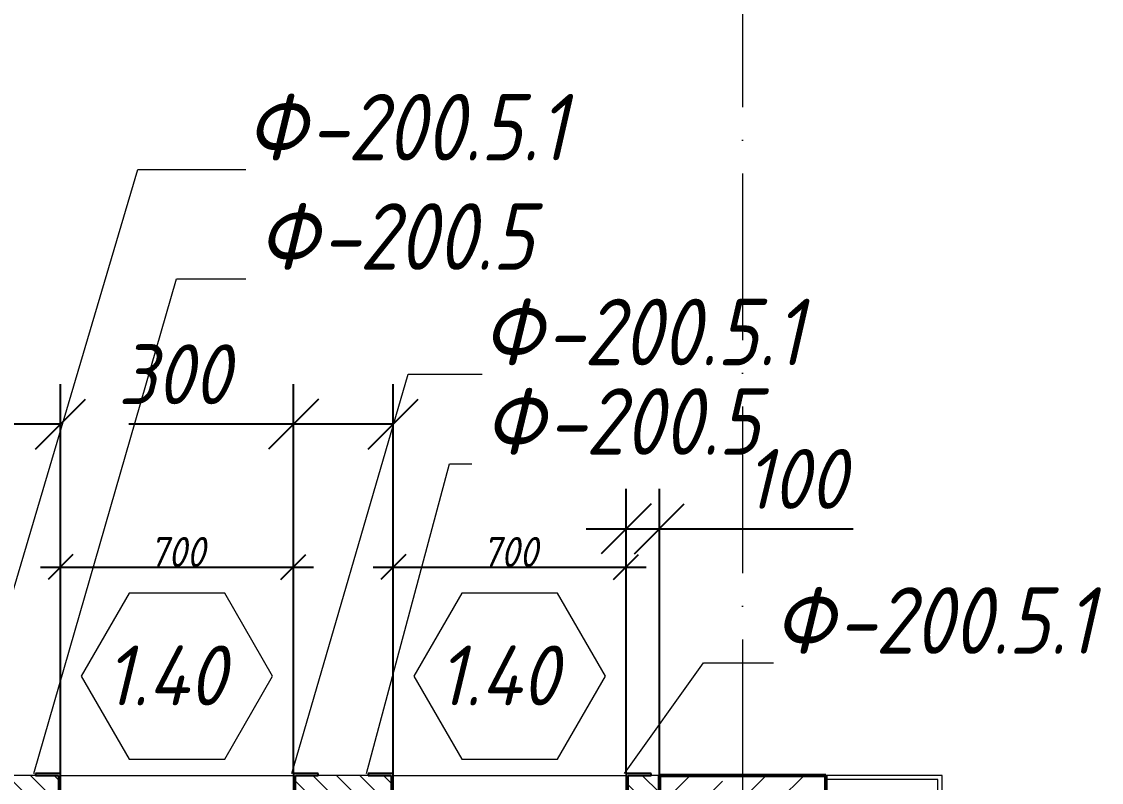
# Model space of a CAD drawing. Header units: millimetres. Extents: x -401725 to 250493, y 305116 to 802890.
# Drawn here: x -122668 to -119422, y 607876 to 610162 of the extents above; entities that cross this region are included whole.
import ezdxf

# ---------------------------------------------------------------- set-up
doc = ezdxf.new("R2010")
doc.units = ezdxf.units.MM
doc.linetypes.add('50_200_ШТРИХ_1Т_ш5_п1_п1_', pattern=[700, 500, -100, 0, -100])
for name, color, linetype, lineweight in [('A-____-____-DIMS', 7, 'Continuous', 9), ('A-DOOR-____-IDEN', 7, 'Continuous', 9), ('A-GENM-____-IDEN', 7, 'Continuous', 9), ('A-GENM-____-MCUT', 7, 'Continuous', 25), ('A-GENM-____-OTLN-1', 7, 'Continuous', 25), ('S-COLS-____-MCUT', 7, 'Continuous', 50), ('S-COLS-____-OTLN', 7, 'Continuous', 9), ('S-GRID-____-OTLN-1', 7, '50_200_ШТРИХ_1Т_ш5_п1_п1_', 9)]:
    doc.layers.add(name, color=color, linetype=linetype, lineweight=lineweight)
for name, color, linetype, lineweight, true_color in [('A-WALL-____-MCUT-12', 7, 'Continuous', 9, 0x000000), ('A-WALL-____-MCUT-4', 7, 'Continuous', 13, 0x000000), ('A-WALL-____-PATT-3', 9, 'Continuous', 9, 0x808080), ('A-WALL-FNSH-MCUT-5', 7, 'Continuous', 9, 0x000000), ('I-WALL-____-OTLN-1', 7, 'Continuous', 9, 0x000000)]:
    doc.layers.add(name, color=color, linetype=linetype, lineweight=lineweight, true_color=true_color)
doc.styles.add('ISOCPEUR_I_10', font='isocpeui.ttf', dxfattribs={"width": 0.9, "height": 180})
doc.styles.add('ISOCPEUR_I_14', font='isocpeui.ttf', dxfattribs={"width": 0.9, "height": 180})
doc.styles.add('ISOCPEUR_I_2', font='isocpeui.ttf', dxfattribs={"width": 0.85, "height": 2.3})
doc.styles.add('ISOCPEUR_I_7', font='isocpeui.ttf', dxfattribs={"width": 0.9, "height": 90})
doc.dimstyles.new('ISO-1_8_0_9К_СРЕДНИЙ_Кладочные_2', dxfattribs={"dimscale": 304.8, "dimtxt": 89.638306, "dimasz": 0.246063, "dimexe": 0.19685, "dimexo": 0, "dimgap": 0, "dimtad": 1, "dimdec": 3, "dimrnd": 0.001, "dimdsep": 46, "dimtxsty": 'ISOCPEUR_I_7', "dimblk1": 'OBLIQUE', "dimblk2": 'OBLIQUE', "dimsah": 1, "dimcen": 0.09, "dimdle": 0.19685, "dimazin": 0, "dimtfac": 1, "dimtdec": 4, "dimtix": 1, "dimtmove": 1, "dimatfit": 3, "dimfxl": 1, "dimtvp": 1, "dimtolj": 1, "dimtzin": 0, "dimarcsym": 2})
doc.dimstyles.new('ISO-1_8_0_9К_СРЕДНИЙ_Кладочные_3', dxfattribs={"dimscale": 304.8, "dimtxt": 179.276612, "dimasz": 0.492126, "dimexe": 0.393701, "dimexo": 0, "dimgap": 0, "dimtad": 1, "dimdec": 3, "dimrnd": 0.001, "dimdsep": 46, "dimtxsty": 'ISOCPEUR_I_10', "dimblk1": 'OBLIQUE', "dimblk2": 'OBLIQUE', "dimsah": 1, "dimcen": 0.09, "dimdle": 0.393701, "dimazin": 0, "dimtfac": 1, "dimtdec": 4, "dimtix": 1, "dimtmove": 0, "dimatfit": 3, "dimfxl": 1, "dimtvp": 1, "dimtolj": 1, "dimtzin": 0, "dimarcsym": 2})

# ---------------------------------------------------------------- blocks, each defined once
blk = doc.blocks.new('BSC_Колонна _Прямоугольная - 500х500-V32-АР1_Кладочный план 1 этажа в осях 1-64_Ю-ЯЯ')
at = {"layer": 'S-COLS-____-OTLN'}
h = blk.add_hatch(dxfattribs=at)
h.set_pattern_fill('FP_31', color=256, style=0, pattern_type=2)
h.set_pattern_definition([(45, (-54500, -62931.04), (-114.04925, 114.04925), []), (45, (-54385.95, -62931.04), (-114.04925, 114.04925), [201.613, -40.323, 3.353, -36.97])])
h.paths.add_polyline_path([(-250, -250), (250, -250), (250, 250), (-250, 250), (-250, -55.4)], flags=0)
at = {"layer": 'S-COLS-____-MCUT'}
for p, q in [((250, 250), (-250, 250)), ((-250, 250), (-250, -250)), ((250, -250), (250, 250)), ((-250, -250), (250, -250))]:
    blk.add_line(p, q, dxfattribs=at)
blk = doc.blocks.new('Фахверк_СКБ_Уголок - 200_4010-27904266-АР1_Кладочный план 1 этажа в осях 1-64_Ю-ЯЯ')
at = {"layer": 'A-GENM-____-MCUT'}
for p, q in [((125, 156), (50, 156)), ((50, 156), (50, 150)), ((50, 150), (119, 150)), ((119, 150), (119, 81)), ((125, 81), (125, 156)), ((119, 81), (125, 81)), ((125, 19), (119, 19)), ((119, 19), (119, -50)), ((125, -56), (125, 19)), ((119, -50), (50, -50)), ((50, -50), (50, -56)), ((50, -56), (125, -56))]:
    blk.add_line(p, q, dxfattribs=at)
blk = doc.blocks.new('Фахверк_СКБ_Уголок - 200_4010_1-27904659-АР1_Кладочный план 1 этажа в осях 1-64_Ю-ЯЯ')
at = {"layer": 'A-GENM-____-MCUT'}
for p, q in [((125, 156), (50, 156)), ((50, 156), (50, 150)), ((50, 150), (119, 150)), ((119, 150), (119, 81)), ((125, 81), (125, 156)), ((119, 81), (125, 81)), ((125, 19), (119, 19)), ((119, 19), (119, -50)), ((125, -56), (125, 19)), ((119, -50), (50, -50)), ((50, -50), (50, -56)), ((50, -56), (125, -56))]:
    blk.add_line(p, q, dxfattribs=at)
blk = doc.blocks.new('_Oblique')
at = {"color": 0, "linetype": 'ByBlock', "lineweight": -2}
blk.add_line((-0.5, -0.5), (0.5, 0.5), dxfattribs=at)
blk = doc.blocks.new('*D12292')
at = {"layer": 'A-____-____-DIMS', "color": 0, "lineweight": -2, "transparency": 16777216}
for p, q in [((-122850.7, 607903.6), (-122850.7, 609072.7)), ((-122550.7, 607903.6), (-122550.7, 609072.7)), ((-122850.7, 608952.7), (-123344.9, 608952.7)), ((-122550.7, 608952.7), (-122970.7, 608952.7))]:
    blk.add_line(p, q, dxfattribs=at)
at = {"layer": 'Defpoints', "color": 0, "transparency": 16777216}
for p in [(-122550.7, 608952.7), (-122850.7, 607903.6), (-122550.7, 607903.6)]:
    blk.add_point(p, dxfattribs=at)
at = {"layer": 'A-____-____-DIMS', "color": 0, "lineweight": -2, "transparency": 16777216, "xscale": 150, "yscale": 150, "zscale": 150, "rotation": 180}
blk.add_blockref('_Oblique', (-122850.7, 608952.7), dxfattribs=at)
at = {"layer": 'A-____-____-DIMS', "color": 0, "lineweight": -2, "transparency": 16777216, "xscale": 150, "yscale": 150, "zscale": 150}
blk.add_blockref('_Oblique', (-122550.7, 608952.7), dxfattribs=at)
at = {"layer": 'A-____-____-DIMS', "color": 0, "transparency": 16777216, "insert": (-123377.6, 609192.7), "char_height": 180, "width": 409.578, "attachment_point": 1, "line_spacing_factor": 1.149209, "style": 'ISOCPEUR_I_10'}
blk.add_mtext('\\A1;300', dxfattribs=at)
blk = doc.blocks.new('*D12293')
at = {"layer": 'A-____-____-DIMS', "color": 0, "lineweight": -2, "transparency": 16777216}
for p, q in [((-122550.7, 607903.6), (-122550.7, 608583.2)), ((-121850.7, 607903.6), (-121850.7, 608583.2)), ((-122610.7, 608523.2), (-121790.7, 608523.2))]:
    blk.add_line(p, q, dxfattribs=at)
at = {"layer": 'Defpoints', "color": 0, "transparency": 16777216}
for p in [(-121850.7, 608523.2), (-122550.7, 607903.6), (-121850.7, 607903.6)]:
    blk.add_point(p, dxfattribs=at)
at = {"layer": 'A-____-____-DIMS', "color": 0, "lineweight": -2, "transparency": 16777216, "xscale": 75, "yscale": 75, "zscale": 75, "rotation": 180}
blk.add_blockref('_Oblique', (-122550.7, 608523.2), dxfattribs=at)
at = {"layer": 'A-____-____-DIMS', "color": 0, "lineweight": -2, "transparency": 16777216, "xscale": 75, "yscale": 75, "zscale": 75}
blk.add_blockref('_Oblique', (-121850.7, 608523.2), dxfattribs=at)
at = {"layer": 'A-____-____-DIMS', "color": 0, "transparency": 16777216, "insert": (-122200.7, 608568.8), "char_height": 90, "width": 409.578, "attachment_point": 5, "style": 'ISOCPEUR_I_7'}
blk.add_mtext('\\A1;700', dxfattribs=at)
blk = doc.blocks.new('*D12294')
at = {"layer": 'A-____-____-DIMS', "color": 0, "lineweight": -2, "transparency": 16777216}
for p, q in [((-121850.7, 607903.6), (-121850.7, 609072.7)), ((-121550.7, 607903.6), (-121550.7, 609072.7)), ((-121850.7, 608952.7), (-122344.9, 608952.7)), ((-121550.7, 608952.7), (-121970.7, 608952.7))]:
    blk.add_line(p, q, dxfattribs=at)
at = {"layer": 'Defpoints', "color": 0, "transparency": 16777216}
for p in [(-121550.7, 608952.7), (-121850.7, 607903.6), (-121550.7, 607903.6)]:
    blk.add_point(p, dxfattribs=at)
at = {"layer": 'A-____-____-DIMS', "color": 0, "lineweight": -2, "transparency": 16777216, "xscale": 150, "yscale": 150, "zscale": 150, "rotation": 180}
blk.add_blockref('_Oblique', (-121850.7, 608952.7), dxfattribs=at)
at = {"layer": 'A-____-____-DIMS', "color": 0, "lineweight": -2, "transparency": 16777216, "xscale": 150, "yscale": 150, "zscale": 150}
blk.add_blockref('_Oblique', (-121550.7, 608952.7), dxfattribs=at)
at = {"layer": 'A-____-____-DIMS', "color": 0, "transparency": 16777216, "insert": (-122377.6, 609192.7), "char_height": 180, "width": 409.578, "attachment_point": 1, "line_spacing_factor": 1.149209, "style": 'ISOCPEUR_I_10'}
blk.add_mtext('\\A1;300', dxfattribs=at)
blk = doc.blocks.new('*D12295')
at = {"layer": 'A-____-____-DIMS', "color": 0, "lineweight": -2, "transparency": 16777216}
for p, q in [((-121550.7, 607903.6), (-121550.7, 608583.2)), ((-120850.7, 607903.6), (-120850.7, 608583.2)), ((-121610.7, 608523.2), (-120790.7, 608523.2))]:
    blk.add_line(p, q, dxfattribs=at)
at = {"layer": 'Defpoints', "color": 0, "transparency": 16777216}
for p in [(-120850.7, 608523.2), (-121550.7, 607903.6), (-120850.7, 607903.6)]:
    blk.add_point(p, dxfattribs=at)
at = {"layer": 'A-____-____-DIMS', "color": 0, "lineweight": -2, "transparency": 16777216, "xscale": 75, "yscale": 75, "zscale": 75, "rotation": 180}
blk.add_blockref('_Oblique', (-121550.7, 608523.2), dxfattribs=at)
at = {"layer": 'A-____-____-DIMS', "color": 0, "lineweight": -2, "transparency": 16777216, "xscale": 75, "yscale": 75, "zscale": 75}
blk.add_blockref('_Oblique', (-120850.7, 608523.2), dxfattribs=at)
at = {"layer": 'A-____-____-DIMS', "color": 0, "transparency": 16777216, "insert": (-121200.7, 608568.8), "char_height": 90, "width": 409.578, "attachment_point": 5, "style": 'ISOCPEUR_I_7'}
blk.add_mtext('\\A1;700', dxfattribs=at)
blk = doc.blocks.new('*D12296')
at = {"layer": 'A-____-____-DIMS', "color": 0, "lineweight": -2, "transparency": 16777216}
for p, q in [((-120850.7, 607903.6), (-120850.7, 608758.3)), ((-120750.7, 607897.6), (-120750.7, 608758.3)), ((-120970.7, 608638.3), (-120750.7, 608638.3)), ((-120750.7, 608638.3), (-120168.5, 608638.3))]:
    blk.add_line(p, q, dxfattribs=at)
at = {"layer": 'Defpoints', "color": 0, "transparency": 16777216}
for p in [(-120750.7, 608638.3), (-120850.7, 607903.6), (-120750.7, 607897.6)]:
    blk.add_point(p, dxfattribs=at)
at = {"layer": 'A-____-____-DIMS', "color": 0, "lineweight": -2, "transparency": 16777216, "xscale": 150, "yscale": 150, "zscale": 150, "rotation": 180}
blk.add_blockref('_Oblique', (-120850.7, 608638.3), dxfattribs=at)
at = {"layer": 'A-____-____-DIMS', "color": 0, "lineweight": -2, "transparency": 16777216, "xscale": 150, "yscale": 150, "zscale": 150}
blk.add_blockref('_Oblique', (-120750.7, 608638.3), dxfattribs=at)
at = {"layer": 'A-____-____-DIMS', "color": 0, "transparency": 16777216, "insert": (-120492.9, 608878.3), "char_height": 180, "width": 368.207, "attachment_point": 1, "line_spacing_factor": 1.149209, "style": 'ISOCPEUR_I_10'}
blk.add_mtext('\\A1;100', dxfattribs=at)
blk = doc.blocks.new('Марка проема - марка проема-27336095-АР1_Кладочный план 1 этажа в осях 1-64_Ю-ЯЯ')
at = {"layer": 'A-DOOR-____-IDEN'}
for p, q in [((-1.439, 0.159), (-2.877, -2.333)), ((1.439, 0.159), (-1.439, 0.159)), ((2.877, -2.333), (1.439, 0.159)), ((-2.877, -2.333), (-1.439, -4.825)), ((1.439, -4.825), (2.877, -2.333)), ((-1.439, -4.825), (1.439, -4.825))]:
    blk.add_line(p, q, dxfattribs=at)

msp = doc.modelspace()

# ---------------------------------------------------------------- hatches: boundary and pattern name
at = {"layer": 'A-WALL-____-PATT-3'}
h = msp.add_hatch(dxfattribs=at)
h.set_pattern_fill('FP_6', color=256, style=0, pattern_type=2)
h.set_pattern_definition([(135, (-175000.736, 544716.51), (-35.35534, -35.35534), [])])
h.paths.add_polyline_path([(-120844.7357, 607697.5526), (-120750.7357, 607697.5526), (-120750.7357, 607897.5526), (-120844.7357, 607897.5526), (-120844.7357, 607828.5526), (-120850.7357, 607828.5526), (-120850.7357, 607766.5526), (-120844.7357, 607766.5526)], flags=0)
h.paths.add_polyline_path([(-123556.7357, 607697.5526), (-123556.7357, 607766.5526), (-123550.7357, 607766.5526), (-123550.7357, 607828.5526), (-123556.7357, 607828.5526), (-123556.7357, 607897.5526), (-123844.7357, 607897.5526), (-123844.7357, 607828.5526), (-123850.7357, 607828.5526), (-123850.7357, 607766.5526), (-123844.7357, 607766.5526), (-123844.7357, 607697.5526), (-123625.7357, 607697.5526)], flags=0)
h.paths.add_polyline_path([(-124625.7357, 607697.5526), (-124556.7357, 607697.5526), (-124556.7357, 607766.5526), (-124550.7357, 607766.5526), (-124550.7357, 607828.5526), (-124556.7357, 607828.5526), (-124556.7357, 607897.5526), (-126250.7357, 607897.5526), (-126250.7357, 607697.5526), (-124642.5467, 607697.5526)], flags=0)
h.paths.add_polyline_path([(-122625.7357, 607697.5526), (-122556.7357, 607697.5526), (-122556.7357, 607766.5526), (-122550.7357, 607766.5526), (-122550.7357, 607828.5526), (-122556.7357, 607828.5526), (-122556.7357, 607897.5526), (-122844.7357, 607897.5526), (-122844.7357, 607828.5526), (-122850.7357, 607828.5526), (-122850.7357, 607766.5526), (-122844.7357, 607766.5526), (-122844.7357, 607697.5526), (-122775.7357, 607697.5526)], flags=0)
h.paths.add_polyline_path([(-121844.7357, 607697.5526), (-121556.7357, 607697.5526), (-121556.7357, 607766.5526), (-121550.7357, 607766.5526), (-121550.7357, 607828.5526), (-121556.7357, 607828.5526), (-121556.7357, 607897.5526), (-121844.7357, 607897.5526), (-121844.7357, 607828.5526), (-121850.7357, 607828.5526), (-121850.7357, 607766.5526), (-121844.7357, 607766.5526)], flags=0)

# ---------------------------------------------------------------- linework, layer by layer
at = {"layer": 'A-GENM-____-IDEN'}
for p, q in [((-122855.7357, 607903.5526), (-122318.3196, 609718.0499)), ((-122318.3196, 609718.0499), (-121993.8376, 609718.0499)), ((-122630.7357, 607903.5526), (-122202.4362, 609389.5017)), ((-122202.4362, 609389.5017), (-121993.8376, 609389.5017)), ((-121855.7357, 607903.5526), (-121505.7605, 609102.6562)), ((-121505.7605, 609102.6562), (-121283.6136, 609102.6562)), ((-121630.7357, 607903.5526), (-121381.2279, 608833.8044)), ((-121381.2279, 608833.8044), (-121314.2013, 608833.8044)), ((-120855.7357, 607903.5526), (-120617.6732, 608235.6878)), ((-120617.6732, 608235.6878), (-120407.7444, 608235.6878))]:
    msp.add_line(p, q, dxfattribs=at)
at = {"layer": 'A-WALL-____-MCUT-12'}
for p, q in [((-119913.2357, 607885.0526), (-120250.7357, 607885.0526)), ((-119913.2357, 607010.0526), (-119913.2357, 607885.0526))]:
    msp.add_line(p, q, dxfattribs=at)
at = {"layer": 'A-WALL-____-MCUT-4'}
for p, q in [((-122625.7357, 607897.5526), (-122775.7357, 607897.5526)), ((-121625.7357, 607897.5526), (-121775.7357, 607897.5526)), ((-120750.7357, 607897.5526), (-120775.7357, 607897.5526))]:
    msp.add_line(p, q, dxfattribs=at)
at = {"layer": 'A-WALL-FNSH-MCUT-5'}
for p, q in [((-119900.7357, 607897.5526), (-120250.7357, 607897.5526)), ((-119900.7357, 606997.5526), (-119900.7357, 607897.5526))]:
    msp.add_line(p, q, dxfattribs=at)
at = {"layer": 'I-WALL-____-OTLN-1'}
for p, q in [((-122550.7357, 607897.5526), (-121850.7357, 607897.5526)), ((-121550.7357, 607897.5526), (-120850.7357, 607897.5526))]:
    msp.add_line(p, q, dxfattribs=at)
at = {"layer": 'S-GRID-____-OTLN-1'}
msp.add_line((-120500.7357, 635609.362), (-120500.7357, 597608.0984), dxfattribs=at)

# ---------------------------------------------------------------- block references
at = {"layer": 'A-DOOR-____-IDEN', "xscale": 99.99999999999993, "yscale": 99.99999999999993, "zscale": 99.99999999999993}
for p in [(-122200.7357, 608428.9841), (-121200.7357, 608428.9841)]:
    msp.add_blockref('Марка проема - марка проема-27336095-АР1_Кладочный план 1 этажа в осях 1-64_Ю-ЯЯ', p, dxfattribs=at)
at = {"layer": 'A-GENM-____-OTLN-1'}
for p in [(-122675.7357, 607747.5526), (-121675.7357, 607747.5526)]:
    msp.add_blockref('Фахверк_СКБ_Уголок - 200_4010-27904266-АР1_Кладочный план 1 этажа в осях 1-64_Ю-ЯЯ', p, dxfattribs=at)
at = {"layer": 'A-GENM-____-OTLN-1', "rotation": 180}
for p in [(-121725.7357, 607847.5526), (-120725.7357, 607847.5526)]:
    msp.add_blockref('Фахверк_СКБ_Уголок - 200_4010_1-27904659-АР1_Кладочный план 1 этажа в осях 1-64_Ю-ЯЯ', p, dxfattribs=at)
at = {"layer": 'S-COLS-____-OTLN'}
msp.add_blockref('BSC_Колонна _Прямоугольная - 500х500-V32-АР1_Кладочный план 1 этажа в осях 1-64_Ю-ЯЯ', (-120500.7357, 607647.5526), dxfattribs=at)

# ---------------------------------------------------------------- texts
at = {"layer": 'A-DOOR-____-IDEN', "char_height": 180, "width": 476.202375, "attachment_point": 1, "style": 'ISOCPEUR_I_14'}
for insert in [(-122416.9248, 608287.8036), (-121416.9248, 608287.8036)]:
    msp.add_mtext('1.40', dxfattribs=dict(at, insert=insert))
at = {"layer": 'A-GENM-____-IDEN', "char_height": 200, "attachment_point": 1, "style": 'ISOCPEUR_I_2'}
for s, insert, width in [('\\fISOCPEUR|b0|i1|c204|p34|;\\W.9;Ф', (-121993.8376, 609945.1661), 230.886), ('-200.5.1', (-121803.3376, 609945.1661), 1053.417375), ('\\fISOCPEUR|b0|i1|c204|p34|;\\W.9;Ф', (-121958.3943, 609616.6178), 230.886), ('-200.5', (-121767.8943, 609616.6178), 865.8225), ('\\fISOCPEUR|b0|i1|c204|p34|;\\W.9;Ф', (-121283.6136, 609329.7723), 230.886), ('-200.5.1', (-121093.1136, 609329.7723), 1053.417375), ('\\fISOCPEUR|b0|i1|c204|p34|;\\W.9;Ф', (-121278.758, 609060.9205), 230.886), ('-200.5', (-121088.258, 609060.9205), 865.8225), ('\\fISOCPEUR|b0|i1|c204|p34|;\\W.9;Ф', (-120407.7444, 608462.8039), 230.886), ('-200.5.1', (-120217.2444, 608462.8039), 1053.417375)]:
    msp.add_mtext(s, dxfattribs=dict(at, insert=insert, width=width))

# ---------------------------------------------------------------- dimensions: what is measured, and where the dimension line sits
at = {"layer": 'A-____-____-DIMS'}
for base, p1, p2, override, picture, middle in [((-122550.7357, 608952.7065), (-122850.7357, 607903.5526), (-122550.7357, 607903.5526), {"dimpost": '<>', "dimfxl": 300}, '*D12292', (-123172.7994, 608952.7065)), ((-121550.7357, 608952.7065), (-121850.7357, 607903.5526), (-121550.7357, 607903.5526), {"dimpost": '<>', "dimfxl": 300}, '*D12294', (-122172.7994, 608952.7065)), ((-120750.7357, 608638.3451), (-120850.7357, 607903.5526), (-120750.7357, 607897.5526), {"dimpost": '<>', "dimfxl": 100.179838}, '*D12296', (-120308.776, 608638.3451))]:
    dim = msp.add_linear_dim(base=base, p1=p1, p2=p2, dimstyle='ISO-1_8_0_9К_СРЕДНИЙ_Кладочные_3', override=override, dxfattribs=at)
    dim.commit()
    dim.dimension.update_dxf_attribs({"geometry": picture, "text_midpoint": middle, "dimtype": 160})
for base, p1, p2, picture, middle in [((-121850.7357, 608523.1831), (-122550.7357, 607903.5526), (-121850.7357, 607903.5526), '*D12293', (-122200.7357, 608568.7626)), ((-120850.7357, 608523.1831), (-121550.7357, 607903.5526), (-120850.7357, 607903.5526), '*D12295', (-121200.7357, 608568.7626))]:
    dim = msp.add_linear_dim(base=base, p1=p1, p2=p2, dimstyle='ISO-1_8_0_9К_СРЕДНИЙ_Кладочные_2', override={"dimpost": '<>', "dimfxl": 700}, dxfattribs=at)
    dim.commit()
    dim.dimension.update_dxf_attribs({"geometry": picture, "text_midpoint": middle})

doc.saveas('drawing.dxf')
